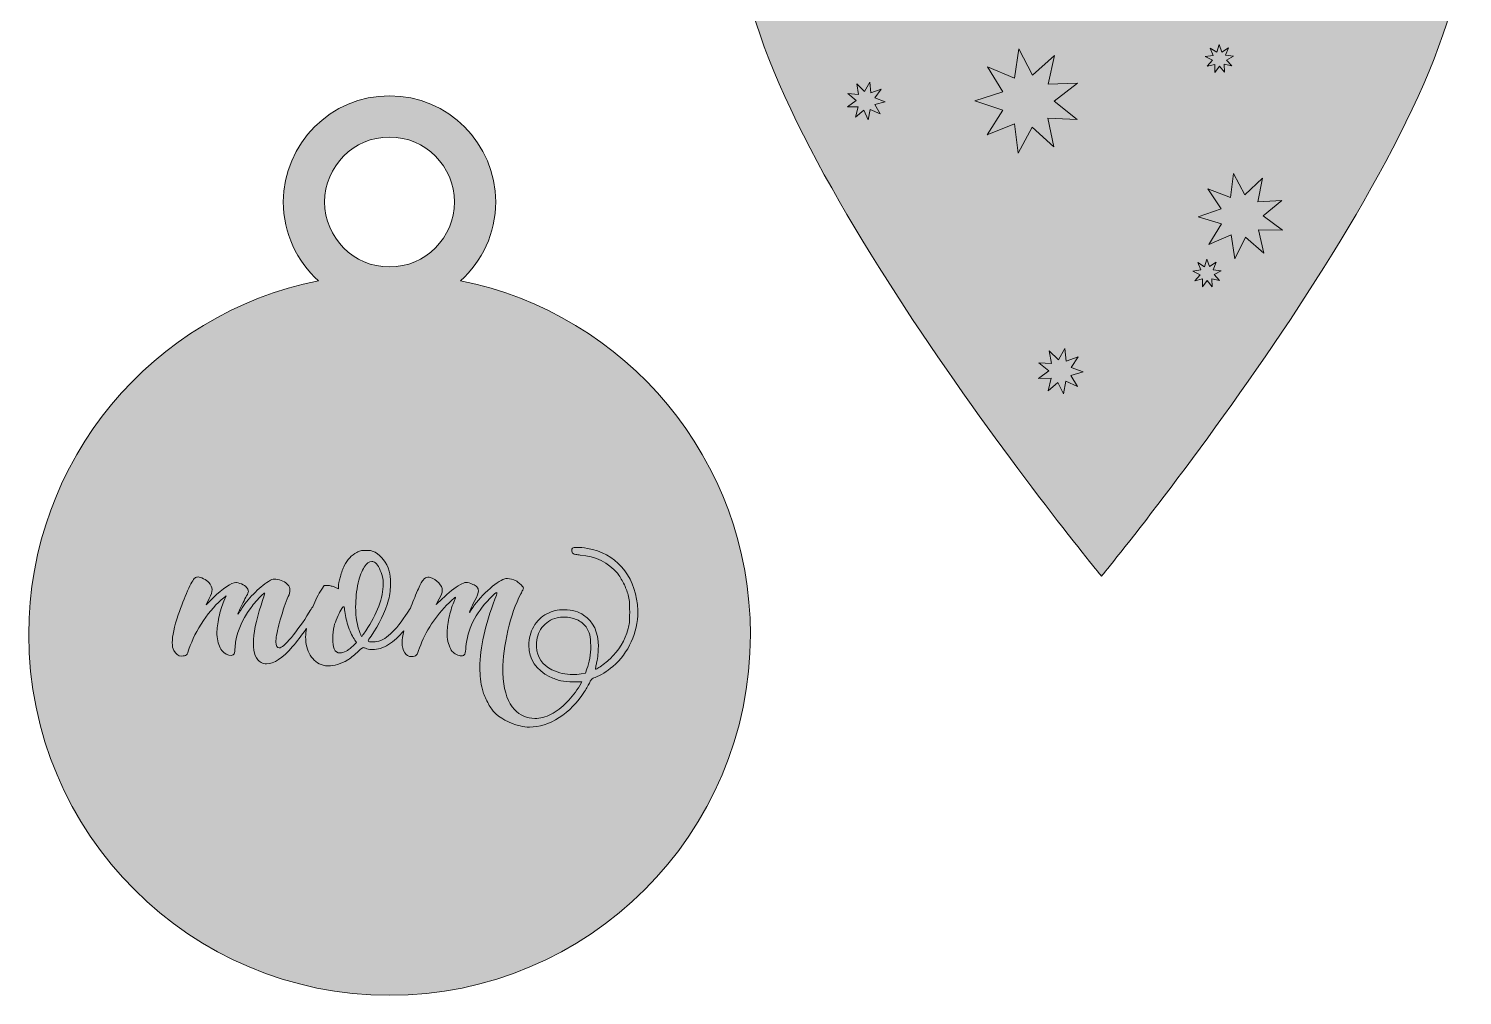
# Model space of a CAD drawing. Header units: millimetres. Extents: x 22 to 606, y -841 to -12.
# Drawn here: x 532.7 to 602.2, y -458.4 to -411.5 of the extents above; entities that cross this region are included whole.
import ezdxf

# ---------------------------------------------------------------- set-up
doc = ezdxf.new("R2010")
doc.units = ezdxf.units.MM
doc.header["$MEASUREMENT"] = 0
doc.layers.add('e_0', color=7, linetype='Continuous')
doc.layers.add('Layer 2', color=7, linetype='Continuous')

msp = doc.modelspace()

# ---------------------------------------------------------------- hatches: boundary and pattern name
at = {"layer": 'e_0'}
h = msp.add_hatch(color=1, dxfattribs=at)
h.dxf.hatch_style = 2
h.paths.add_polyline_path([(582.393, -417.244), (581.338, -416.281), (580.664, -417.541), (580.475, -416.125), (579.149, -416.656), (579.915, -415.45), (578.557, -415.005), (579.919, -414.573), (579.165, -413.359), (580.486, -413.904), (580.689, -412.489), (581.351, -413.755), (582.415, -412.802), (582.108, -414.198), (583.536, -414.152), (582.404, -415.023), (583.528, -415.906), (582.1, -415.846)])
h = msp.add_hatch(color=1, dxfattribs=at)
h.dxf.hatch_style = 2
h.paths.add_polyline_path([(573.393, -415.934), (573.169, -415.464), (572.769, -415.797), (572.9, -415.293), (572.379, -415.29), (572.803, -414.988), (572.406, -414.652), (572.925, -414.693), (572.837, -414.18), (573.208, -414.545), (573.471, -414.096), (573.52, -414.614), (574.01, -414.438), (573.715, -414.867), (574.204, -415.048), (573.702, -415.186), (573.96, -415.638), (573.486, -415.422)])
h = msp.add_hatch(color=1, dxfattribs=at)
h.dxf.hatch_style = 2
h.paths.add_polyline_path([(592.572, -422.395), (591.693, -421.624), (591.163, -422.666), (590.984, -421.511), (589.908, -421.969), (590.514, -420.969), (589.395, -420.628), (590.502, -420.251), (589.865, -419.271), (590.955, -419.694), (591.096, -418.533), (591.66, -419.558), (592.514, -418.76), (592.287, -419.907), (593.454, -419.845), (592.543, -420.577), (593.477, -421.28), (592.308, -421.256)])
h = msp.add_hatch(color=1, dxfattribs=at)
h.dxf.hatch_style = 2
h.paths.add_polyline_path([(583.536, -428.855), (582.966, -428.606), (582.865, -429.22), (582.588, -428.663), (582.116, -429.068), (582.262, -428.463), (581.64, -428.47), (582.141, -428.101), (581.66, -427.706), (582.281, -427.745), (582.166, -427.134), (582.616, -427.563), (582.921, -427.021), (582.991, -427.639), (583.573, -427.42), (583.229, -427.938), (583.816, -428.144), (583.219, -428.32)])
h = msp.add_hatch(color=1, dxfattribs=at)
h.dxf.hatch_style = 2
edge = h.paths.add_edge_path()
edge.add_spline(control_points=[(562.196, -439.443), (562.111, -438.701), (561.857, -438.093), (561.434, -437.617), (561.01, -437.14), (560.455, -436.838), (559.767, -436.712), (559.576, -436.68), (559.412, -436.664), (559.274, -436.664), (559.158, -436.664), (559.082, -436.676), (559.047, -436.701), (559.022, -436.733), (559.01, -436.77), (559.01, -436.812), (559.01, -436.84), (559.016, -436.869), (559.028, -436.899), (559.04, -436.93), (559.059, -436.951), (559.084, -436.965), (559.105, -436.979), (559.147, -436.993), (559.211, -437.005), (559.274, -437.018), (559.343, -437.027), (559.417, -437.035), (560.179, -437.105), (560.781, -437.398), (561.222, -437.913), (561.328, -438.047), (561.429, -438.211), (561.526, -438.405), (561.623, -438.599), (561.696, -438.788), (561.746, -438.971), (561.778, -439.081), (561.798, -439.188), (561.807, -439.291), (561.815, -439.396), (561.82, -439.566), (561.82, -439.803), (561.82, -440.039), (561.815, -440.207), (561.807, -440.308), (561.798, -440.409), (561.778, -440.508), (561.746, -440.607), (561.59, -441.186), (561.298, -441.673), (560.867, -442.068), (560.79, -442.142), (560.701, -442.218), (560.603, -442.295), (560.504, -442.373), (560.412, -442.439), (560.327, -442.494), (560.243, -442.548), (560.19, -442.576), (560.169, -442.576), (560.165, -442.576), (560.162, -442.574), (560.158, -442.571), (560.158, -442.571), (560.158, -442.565), (560.158, -442.565), (560.158, -442.555), (560.163, -442.52), (560.174, -442.462), (560.185, -442.404), (560.199, -442.336), (560.216, -442.258), (560.273, -441.98), (560.301, -441.72), (560.301, -441.48), (560.301, -440.778), (560.063, -440.267), (559.587, -439.945), (559.346, -439.773), (559.036, -439.686), (558.655, -439.686), (558.482, -439.686), (558.332, -439.701), (558.205, -439.731), (558.078, -439.761), (557.946, -439.811), (557.808, -439.882), (557.536, -440.023), (557.322, -440.23), (557.165, -440.504), (557.008, -440.777), (556.93, -441.08), (556.93, -441.412), (556.93, -442.1), (557.27, -442.609), (557.951, -442.941), (558.145, -443.033), (558.322, -443.096), (558.483, -443.132), (558.643, -443.167), (558.844, -443.185), (559.084, -443.185), (559.084, -443.185), (559.496, -443.185), (559.496, -443.185), (559.496, -443.185), (559.396, -443.365), (559.396, -443.365), (559.23, -443.654), (559.023, -443.924), (558.774, -444.177), (558.525, -444.429), (558.274, -444.62), (558.02, -444.751), (557.741, -444.892), (557.473, -444.963), (557.215, -444.963), (556.838, -444.963), (556.509, -444.818), (556.231, -444.529), (555.927, -444.215), (555.747, -443.719), (555.691, -443.042), (555.677, -442.907), (555.67, -442.764), (555.67, -442.613), (555.67, -442.031), (555.751, -441.391), (555.913, -440.694), (556.076, -439.997), (556.286, -439.404), (556.543, -438.913), (556.578, -438.846), (556.608, -438.786), (556.633, -438.733), (556.658, -438.68), (556.67, -438.651), (556.67, -438.643), (556.67, -438.622), (556.648, -438.588), (556.604, -438.54), (556.56, -438.492), (556.51, -438.445), (556.456, -438.397), (556.401, -438.349), (556.353, -438.314), (556.31, -438.289), (556.155, -438.215), (556.014, -438.178), (555.887, -438.178), (555.841, -438.178), (555.799, -438.183), (555.76, -438.194), (555.538, -438.267), (555.262, -438.456), (554.934, -438.76), (554.606, -439.063), (554.34, -439.375), (554.135, -439.697), (554.117, -439.732), (554.1, -439.761), (554.082, -439.784), (554.064, -439.807), (554.054, -439.818), (554.05, -439.818), (554.047, -439.818), (554.045, -439.817), (554.045, -439.813), (554.045, -439.771), (554.135, -439.58), (554.315, -439.242), (554.428, -439.037), (554.484, -438.878), (554.484, -438.765), (554.484, -438.694), (554.462, -438.635), (554.418, -438.588), (554.374, -438.54), (554.304, -438.497), (554.209, -438.458), (554.078, -438.398), (553.973, -438.368), (553.891, -438.368), (553.803, -438.368), (553.71, -438.402), (553.611, -438.469), (553.332, -438.627), (553.036, -438.86), (552.722, -439.167), (552.722, -439.167), (552.436, -439.443), (552.436, -439.443), (552.436, -439.443), (552.584, -439.167), (552.584, -439.167), (552.683, -438.987), (552.732, -438.853), (552.732, -438.765), (552.732, -438.765), (552.732, -438.76), (552.732, -438.76), (552.732, -438.629), (552.676, -438.503), (552.563, -438.381), (552.45, -438.259), (552.316, -438.176), (552.161, -438.13), (552.115, -438.116), (552.073, -438.109), (552.034, -438.109), (551.949, -438.109), (551.871, -438.156), (551.801, -438.249), (551.73, -438.342), (551.642, -438.513), (551.536, -438.76), (551.405, -439.056), (551.293, -439.34), (551.192, -439.618), (551.133, -439.698), (551.059, -439.804), (550.954, -439.961), (550.654, -440.409), (550.379, -440.737), (550.128, -440.943), (549.878, -441.149), (549.627, -441.252), (549.377, -441.252), (549.296, -441.252), (549.237, -441.25), (549.2, -441.245), (549.162, -441.239), (549.144, -441.226), (549.144, -441.205), (549.144, -441.166), (549.188, -441.089), (549.276, -440.972), (549.675, -440.404), (549.959, -439.817), (550.128, -439.21), (550.192, -438.945), (550.224, -438.672), (550.224, -438.389), (550.224, -438.167), (550.202, -437.978), (550.16, -437.823), (550.019, -437.382), (549.79, -437.075), (549.472, -436.902), (549.409, -436.867), (549.349, -436.843), (549.295, -436.831), (549.24, -436.818), (549.153, -436.812), (549.033, -436.812), (548.913, -436.812), (548.824, -436.818), (548.768, -436.831), (548.712, -436.843), (548.65, -436.868), (548.583, -436.907), (548.329, -437.045), (548.128, -437.26), (547.98, -437.553), (547.912, -437.694), (547.849, -437.871), (547.789, -438.085), (547.729, -438.299), (547.699, -438.455), (547.699, -438.553), (547.699, -438.553), (547.699, -438.68), (547.699, -438.68), (547.699, -438.68), (547.524, -438.601), (547.524, -438.601), (547.472, -438.576), (547.413, -438.556), (547.35, -438.54), (547.286, -438.524), (547.23, -438.515), (547.18, -438.511), (547.18, -438.511), (547.011, -438.506), (547.011, -438.506), (547.011, -438.506), (546.884, -438.686), (546.884, -438.686), (546.718, -438.931), (546.577, -439.228), (546.449, -439.554), (546.403, -439.612), (546.347, -439.695), (546.275, -439.813), (545.986, -440.286), (545.698, -440.692), (545.412, -441.033), (545.127, -441.373), (544.929, -441.544), (544.82, -441.544), (544.717, -441.547), (544.666, -441.447), (544.666, -441.242), (544.666, -441.203), (544.668, -441.163), (544.672, -441.12), (544.696, -440.877), (544.768, -440.548), (544.886, -440.133), (545.004, -439.719), (545.13, -439.356), (545.264, -439.045), (545.317, -438.929), (545.344, -438.825), (545.344, -438.733), (545.344, -438.635), (545.312, -438.55), (545.248, -438.479), (545.188, -438.412), (545.105, -438.353), (544.997, -438.302), (544.889, -438.251), (544.779, -438.22), (544.666, -438.209), (544.638, -438.206), (544.611, -438.204), (544.587, -438.204), (544.548, -438.204), (544.509, -438.212), (544.471, -438.228), (544.432, -438.244), (544.379, -438.273), (544.312, -438.315), (544.068, -438.467), (543.822, -438.671), (543.573, -438.926), (543.325, -439.182), (543.121, -439.441), (542.962, -439.702), (542.927, -439.762), (542.896, -439.811), (542.869, -439.847), (542.843, -439.884), (542.824, -439.903), (542.814, -439.903), (542.817, -439.882), (542.844, -439.817), (542.893, -439.707), (542.943, -439.598), (543.001, -439.477), (543.068, -439.345), (543.135, -439.212), (543.193, -439.101), (543.243, -439.009), (543.299, -438.924), (543.327, -438.853), (543.327, -438.797), (543.327, -438.751), (543.31, -438.701), (543.274, -438.649), (543.243, -438.588), (543.174, -438.532), (543.068, -438.476), (542.962, -438.422), (542.854, -438.386), (542.745, -438.368), (542.745, -438.368), (542.719, -438.368), (542.719, -438.368), (542.507, -438.368), (542.131, -438.624), (541.591, -439.136), (541.591, -439.136), (541.274, -439.448), (541.274, -439.448), (541.274, -439.448), (541.422, -439.146), (541.422, -439.146), (541.521, -438.966), (541.57, -438.821), (541.57, -438.712), (541.57, -438.595), (541.515, -438.483), (541.406, -438.373), (541.343, -438.303), (541.257, -438.239), (541.149, -438.183), (541.042, -438.126), (540.954, -438.098), (540.887, -438.098), (540.866, -438.098), (540.841, -438.103), (540.811, -438.111), (540.781, -438.12), (540.755, -438.133), (540.734, -438.151), (540.656, -438.215), (540.539, -438.422), (540.382, -438.773), (540.225, -439.124), (540.074, -439.511), (539.929, -439.935), (539.735, -440.517), (539.638, -440.967), (539.638, -441.284), (539.638, -441.447), (539.663, -441.574), (539.712, -441.666), (539.808, -441.845), (539.929, -441.935), (540.078, -441.935), (540.198, -441.935), (540.279, -441.916), (540.321, -441.877), (540.363, -441.838), (540.406, -441.747), (540.448, -441.602), (540.603, -441.143), (540.837, -440.682), (541.149, -440.218), (541.462, -439.754), (541.789, -439.382), (542.131, -439.104), (542.131, -439.104), (542.253, -439.009), (542.253, -439.009), (542.253, -439.009), (542.136, -439.268), (542.136, -439.268), (542.041, -439.497), (541.962, -439.759), (541.898, -440.054), (541.835, -440.348), (541.803, -440.607), (541.803, -440.829), (541.803, -440.893), (541.806, -440.951), (541.814, -441.004), (541.845, -441.286), (541.922, -441.507), (542.044, -441.666), (542.166, -441.824), (542.32, -441.904), (542.507, -441.904), (542.567, -441.904), (542.609, -441.877), (542.634, -441.824), (542.658, -441.772), (542.676, -441.667), (542.687, -441.512), (542.726, -440.866), (542.983, -440.22), (543.459, -439.575), (543.523, -439.49), (543.603, -439.394), (543.698, -439.286), (543.793, -439.179), (543.882, -439.084), (543.965, -439.003), (544.048, -438.922), (544.098, -438.882), (544.116, -438.882), (544.116, -438.882), (544.121, -438.882), (544.121, -438.882), (544.121, -438.892), (544.104, -438.953), (544.071, -439.064), (544.037, -439.175), (543.996, -439.308), (543.947, -439.464), (543.696, -440.226), (543.571, -440.845), (543.571, -441.322), (543.571, -441.798), (543.696, -442.108), (543.947, -442.253), (544.028, -442.295), (544.114, -442.316), (544.206, -442.316), (544.569, -442.316), (544.993, -442.038), (545.476, -441.48), (545.677, -441.237), (545.897, -440.948), (546.135, -440.615), (546.138, -440.611), (546.14, -440.607), (546.143, -440.603), (546.121, -440.747), (546.106, -440.884), (546.106, -441.009), (546.106, -441.351), (546.182, -441.646), (546.333, -441.893), (546.485, -442.14), (546.691, -442.302), (546.953, -442.38), (547.03, -442.401), (547.115, -442.412), (547.207, -442.412), (547.493, -442.412), (547.805, -442.316), (548.144, -442.126), (548.197, -442.094), (548.266, -442.044), (548.353, -441.975), (548.439, -441.906), (548.521, -441.835), (548.599, -441.761), (548.694, -441.673), (548.762, -441.612), (548.803, -441.578), (548.843, -441.545), (548.876, -441.528), (548.901, -441.528), (548.918, -441.528), (548.937, -441.533), (548.959, -441.544), (548.987, -441.554), (549.025, -441.567), (549.073, -441.581), (549.12, -441.595), (549.167, -441.605), (549.213, -441.612), (549.259, -441.62), (549.306, -441.623), (549.356, -441.623), (549.599, -441.623), (549.856, -441.541), (550.126, -441.377), (550.388, -441.218), (550.633, -440.993), (550.864, -440.71), (550.813, -440.94), (550.785, -441.137), (550.785, -441.29), (550.785, -441.484), (550.826, -441.644), (550.909, -441.772), (550.992, -441.898), (551.099, -441.962), (551.229, -441.962), (551.229, -441.962), (551.235, -441.962), (551.235, -441.962), (551.347, -441.962), (551.427, -441.937), (551.473, -441.888), (551.519, -441.838), (551.57, -441.724), (551.626, -441.544), (551.923, -440.725), (552.402, -439.993), (553.066, -439.347), (553.147, -439.27), (553.217, -439.205), (553.275, -439.154), (553.333, -439.103), (553.366, -439.077), (553.373, -439.077), (553.373, -439.077), (553.373, -439.083), (553.373, -439.083), (553.373, -439.093), (553.365, -439.121), (553.349, -439.165), (553.333, -439.209), (553.313, -439.261), (553.288, -439.321), (553.189, -439.557), (553.112, -439.816), (553.055, -440.096), (552.999, -440.377), (552.971, -440.63), (552.971, -440.856), (552.971, -440.912), (552.972, -440.965), (552.976, -441.014), (553.008, -441.315), (553.087, -441.546), (553.214, -441.708), (553.267, -441.768), (553.336, -441.82), (553.423, -441.864), (553.509, -441.908), (553.586, -441.93), (553.653, -441.93), (553.653, -441.93), (553.664, -441.93), (553.664, -441.93), (553.741, -441.93), (553.795, -441.899), (553.825, -441.837), (553.855, -441.776), (553.874, -441.66), (553.881, -441.491), (553.948, -440.658), (554.333, -439.876), (555.035, -439.146), (555.225, -438.948), (555.338, -438.85), (555.374, -438.85), (555.381, -438.85), (555.384, -438.857), (555.384, -438.871), (555.384, -438.913), (555.35, -439.016), (555.283, -439.178), (554.8, -440.42), (554.558, -441.525), (554.558, -442.491), (554.558, -442.875), (554.597, -443.232), (554.675, -443.56), (554.717, -443.723), (554.79, -443.907), (554.894, -444.113), (554.998, -444.32), (555.102, -444.485), (555.204, -444.608), (555.525, -444.947), (555.959, -445.187), (556.506, -445.328), (556.654, -445.363), (556.806, -445.381), (556.961, -445.381), (557.438, -445.381), (557.917, -445.228), (558.398, -444.92), (558.88, -444.613), (559.292, -444.19), (559.634, -443.65), (559.683, -443.572), (559.732, -443.492), (559.78, -443.409), (559.827, -443.326), (559.862, -443.26), (559.883, -443.211), (559.915, -443.137), (559.946, -443.086), (559.978, -443.058), (560.01, -443.029), (560.065, -443.001), (560.142, -442.973), (560.421, -442.867), (560.708, -442.689), (561.005, -442.438), (561.39, -442.107), (561.688, -441.708), (561.9, -441.242), (562.111, -440.776), (562.217, -440.295), (562.217, -439.797), (562.217, -439.681), (562.21, -439.563), (562.196, -439.443)], knot_values=[0, 0, 0, 0, 1, 1, 1, 2, 2, 2, 3, 3, 3, 4, 4, 4, 5, 5, 5, 6, 6, 6, 7, 7, 7, 8, 8, 8, 9, 9, 9, 10, 10, 10, 11, 11, 11, 12, 12, 12, 13, 13, 13, 14, 14, 14, 15, 15, 15, 16, 16, 16, 17, 17, 17, 18, 18, 18, 19, 19, 19, 20, 20, 20, 21, 21, 21, 22, 22, 22, 23, 23, 23, 24, 24, 24, 25, 25, 25, 26, 26, 26, 27, 27, 27, 28, 28, 28, 29, 29, 29, 30, 30, 30, 31, 31, 31, 32, 32, 32, 33, 33, 33, 34, 34, 34, 35, 35, 35, 36, 36, 36, 37, 37, 37, 38, 38, 38, 39, 39, 39, 40, 40, 40, 41, 41, 41, 42, 42, 42, 43, 43, 43, 44, 44, 44, 45, 45, 45, 46, 46, 46, 47, 47, 47, 48, 48, 48, 49, 49, 49, 50, 50, 50, 51, 51, 51, 52, 52, 52, 53, 53, 53, 54, 54, 54, 55, 55, 55, 56, 56, 56, 57, 57, 57, 58, 58, 58, 59, 59, 59, 60, 60, 60, 61, 61, 61, 62, 62, 62, 63, 63, 63, 64, 64, 64, 65, 65, 65, 66, 66, 66, 67, 67, 67, 68, 68, 68, 69, 69, 69, 70, 70, 70, 71, 71, 71, 72, 72, 72, 73, 73, 73, 74, 74, 74, 75, 75, 75, 76, 76, 76, 77, 77, 77, 78, 78, 78, 79, 79, 79, 80, 80, 80, 81, 81, 81, 82, 82, 82, 83, 83, 83, 84, 84, 84, 85, 85, 85, 86, 86, 86, 87, 87, 87, 88, 88, 88, 89, 89, 89, 90, 90, 90, 91, 91, 91, 92, 92, 92, 93, 93, 93, 94, 94, 94, 95, 95, 95, 96, 96, 96, 97, 97, 97, 98, 98, 98, 99, 99, 99, 100, 100, 100, 101, 101, 101, 102, 102, 102, 103, 103, 103, 104, 104, 104, 105, 105, 105, 106, 106, 106, 107, 107, 107, 108, 108, 108, 109, 109, 109, 110, 110, 110, 111, 111, 111, 112, 112, 112, 113, 113, 113, 114, 114, 114, 115, 115, 115, 116, 116, 116, 117, 117, 117, 118, 118, 118, 119, 119, 119, 120, 120, 120, 121, 121, 121, 122, 122, 122, 123, 123, 123, 124, 124, 124, 125, 125, 125, 126, 126, 126, 127, 127, 127, 128, 128, 128, 129, 129, 129, 130, 130, 130, 131, 131, 131, 132, 132, 132, 133, 133, 133, 134, 134, 134, 135, 135, 135, 136, 136, 136, 137, 137, 137, 138, 138, 138, 139, 139, 139, 140, 140, 140, 141, 141, 141, 142, 142, 142, 143, 143, 143, 144, 144, 144, 145, 145, 145, 146, 146, 146, 147, 147, 147, 148, 148, 148, 149, 149, 149, 150, 150, 150, 151, 151, 151, 152, 152, 152, 153, 153, 153, 154, 154, 154, 155, 155, 155, 156, 156, 156, 157, 157, 157, 158, 158, 158, 159, 159, 159, 160, 160, 160, 161, 161, 161, 162, 162, 162, 163, 163, 163, 164, 164, 164, 165, 165, 165, 166, 166, 166, 167, 167, 167, 168, 168, 168, 169, 169, 169, 170, 170, 170, 171, 171, 171, 172, 172, 172, 173, 173, 173, 174, 174, 174, 175, 175, 175, 176, 176, 176, 177, 177, 177, 178, 178, 178, 179, 179, 179, 180, 180, 180, 181, 181, 181, 182, 182, 182, 183, 183, 183, 184, 184, 184, 185, 185, 185, 186, 186, 186, 187, 187, 187, 188, 188, 188, 189, 189, 189, 190, 190, 190, 191, 191, 191, 192, 192, 192, 193, 193, 193, 194, 194, 194, 195, 195, 195, 196, 196, 196, 197, 197, 197, 198, 198, 198, 199, 199, 199, 200, 200, 200, 201, 201, 201, 202, 202, 202, 203, 203, 203, 204, 204, 204, 205, 205, 205, 206, 206, 206, 207, 207, 207, 208, 208, 208, 209, 209, 209, 210, 210, 210, 211, 211, 211, 212, 212, 212, 213, 213, 213, 214, 214, 214, 215, 215, 215, 216, 216, 216, 217, 217, 217, 218, 218, 218, 219, 219, 219, 219], degree=3, periodic=1)
edge = h.paths.add_edge_path()
edge.add_spline(control_points=[(548.387, -441.454), (548.334, -441.507), (548.278, -441.556), (548.218, -441.602), (548.158, -441.648), (548.11, -441.68), (548.075, -441.697), (547.958, -441.757), (547.858, -441.787), (547.773, -441.787), (547.646, -441.787), (547.551, -441.722), (547.487, -441.591), (547.441, -441.471), (547.419, -441.302), (547.419, -441.083), (547.419, -440.875), (547.44, -440.677), (547.482, -440.491), (547.517, -440.364), (547.567, -440.227), (547.63, -440.08), (547.694, -439.934), (547.756, -439.808), (547.818, -439.702), (547.88, -439.596), (547.925, -439.543), (547.953, -439.543), (547.953, -439.543), (547.958, -439.543), (547.958, -439.543), (547.965, -439.55), (547.973, -439.575), (547.982, -439.617), (547.991, -439.659), (547.999, -439.711), (548.006, -439.771), (548.034, -440.025), (548.094, -440.282), (548.186, -440.541), (548.278, -440.8), (548.38, -441.009), (548.493, -441.168), (548.493, -441.168), (548.578, -441.274), (548.578, -441.274), (548.578, -441.274), (548.387, -441.454), (548.387, -441.454)], knot_values=[0, 0, 0, 0, 1, 1, 1, 2, 2, 2, 3, 3, 3, 4, 4, 4, 5, 5, 5, 6, 6, 6, 7, 7, 7, 8, 8, 8, 9, 9, 9, 10, 10, 10, 11, 11, 11, 12, 12, 12, 13, 13, 13, 14, 14, 14, 15, 15, 15, 16, 16, 16, 16], degree=3, periodic=1)
edge = h.paths.add_edge_path()
edge.add_spline(control_points=[(549.028, -440.708), (548.971, -440.789), (548.923, -440.857), (548.885, -440.911), (548.846, -440.966), (548.824, -440.993), (548.821, -440.993), (548.789, -440.933), (548.765, -440.882), (548.747, -440.84), (548.602, -440.487), (548.53, -440.058), (548.53, -439.554), (548.53, -439.169), (548.572, -438.778), (548.657, -438.379), (548.735, -438.054), (548.832, -437.801), (548.948, -437.619), (549.065, -437.437), (549.186, -437.347), (549.313, -437.347), (549.373, -437.347), (549.433, -437.37), (549.493, -437.415), (549.553, -437.465), (549.616, -437.555), (549.681, -437.685), (549.746, -437.816), (549.797, -437.95), (549.832, -438.088), (549.857, -438.201), (549.869, -438.321), (549.869, -438.448), (549.869, -438.765), (549.797, -439.121), (549.652, -439.514), (549.507, -439.908), (549.299, -440.305), (549.028, -440.708)], knot_values=[0, 0, 0, 0, 1, 1, 1, 2, 2, 2, 3, 3, 3, 4, 4, 4, 5, 5, 5, 6, 6, 6, 7, 7, 7, 8, 8, 8, 9, 9, 9, 10, 10, 10, 11, 11, 11, 12, 12, 12, 13, 13, 13, 13], degree=3, periodic=1)
edge = h.paths.add_edge_path()
edge.add_spline(control_points=[(559.745, -442.56), (559.745, -442.56), (559.676, -442.761), (559.676, -442.761), (559.676, -442.761), (559.465, -442.798), (559.465, -442.798), (559.331, -442.823), (559.197, -442.835), (559.063, -442.835), (558.72, -442.835), (558.383, -442.756), (558.052, -442.597), (557.579, -442.368), (557.326, -441.999), (557.295, -441.491), (557.295, -441.491), (557.295, -441.406), (557.295, -441.406), (557.295, -441.078), (557.385, -440.794), (557.567, -440.554), (557.749, -440.314), (557.993, -440.157), (558.3, -440.083), (558.413, -440.058), (558.528, -440.046), (558.644, -440.046), (558.86, -440.046), (559.063, -440.087), (559.253, -440.17), (559.443, -440.253), (559.594, -440.371), (559.703, -440.522), (559.788, -440.642), (559.847, -440.769), (559.88, -440.903), (559.914, -441.037), (559.931, -441.217), (559.931, -441.443), (559.931, -441.87), (559.869, -442.243), (559.745, -442.56)], knot_values=[0, 0, 0, 0, 1, 1, 1, 2, 2, 2, 3, 3, 3, 4, 4, 4, 5, 5, 5, 6, 6, 6, 7, 7, 7, 8, 8, 8, 9, 9, 9, 10, 10, 10, 11, 11, 11, 12, 12, 12, 13, 13, 13, 14, 14, 14, 14], degree=3, periodic=1)
at = {"layer": 'Layer 2'}
h = msp.add_hatch(color=2, dxfattribs=at)
h.dxf.hatch_style = 2
edge = h.paths.add_edge_path()
edge.add_spline(control_points=[(588.142, -389.97), (589.188, -389.027), (589.851, -387.666), (589.851, -386.15), (589.851, -383.31), (587.54, -380.999), (584.7, -380.999), (581.86, -380.999), (579.549, -383.31), (579.549, -386.15), (579.549, -387.666), (580.212, -389.027), (581.258, -389.97), (573.242, -391.57), (567.2, -398.643), (567.2, -407.13), (567.2, -416.795), (584.7, -438.062), (584.7, -438.062), (584.7, -438.062), (602.2, -416.795), (602.2, -407.13), (602.2, -398.643), (596.159, -391.57), (588.142, -389.97)], knot_values=[0, 0, 0, 0, 1, 1, 1, 2, 2, 2, 3, 3, 3, 4, 4, 4, 5, 5, 5, 6, 6, 6, 7, 7, 7, 8, 8, 8, 8], degree=3, periodic=1)
edge = h.paths.add_edge_path()
edge.add_spline(control_points=[(584.7, -382.999), (586.438, -382.999), (587.851, -384.413), (587.851, -386.15), (587.851, -387.887), (586.438, -389.3), (584.7, -389.3), (582.963, -389.3), (581.55, -387.887), (581.55, -386.15), (581.55, -384.413), (582.963, -382.999), (584.7, -382.999)], knot_values=[0, 0, 0, 0, 1, 1, 1, 2, 2, 2, 3, 3, 3, 4, 4, 4, 4], degree=3, periodic=1)
h = msp.add_hatch(color=1, dxfattribs=at)
h.dxf.hatch_style = 2
h.paths.add_polyline_path([(590.664, -413.62), (590.422, -413.318), (590.19, -413.627), (590.198, -413.241), (589.822, -413.327), (590.077, -413.037), (589.733, -412.861), (590.115, -412.803), (589.964, -412.447), (590.294, -412.648), (590.407, -412.279), (590.531, -412.644), (590.855, -412.434), (590.715, -412.794), (591.098, -412.841), (590.759, -413.027), (591.023, -413.31), (590.644, -413.234)])
h = msp.add_hatch(color=2, dxfattribs=at)
h.dxf.hatch_style = 2
edge = h.paths.add_edge_path()
edge.add_spline(control_points=[(553.616, -423.732), (554.662, -422.789), (555.324, -421.428), (555.324, -419.912), (555.324, -417.072), (553.014, -414.762), (550.174, -414.762), (547.333, -414.762), (545.023, -417.072), (545.023, -419.912), (545.023, -421.428), (545.685, -422.789), (546.731, -423.732), (538.715, -425.332), (532.674, -432.405), (532.674, -440.892), (532.674, -450.557), (540.509, -458.392), (550.174, -458.392), (559.839, -458.392), (567.674, -450.557), (567.674, -440.892), (567.674, -432.405), (561.632, -425.332), (553.616, -423.732)], knot_values=[0, 0, 0, 0, 1, 1, 1, 2, 2, 2, 3, 3, 3, 4, 4, 4, 5, 5, 5, 6, 6, 6, 7, 7, 7, 8, 8, 8, 8], degree=3, periodic=1)
edge = h.paths.add_edge_path()
edge.add_spline(control_points=[(550.174, -416.761), (551.911, -416.761), (553.324, -418.175), (553.324, -419.912), (553.324, -421.649), (551.911, -423.063), (550.174, -423.063), (548.436, -423.063), (547.023, -421.649), (547.023, -419.912), (547.023, -418.175), (548.436, -416.761), (550.174, -416.761)], knot_values=[0, 0, 0, 0, 1, 1, 1, 2, 2, 2, 3, 3, 3, 4, 4, 4, 4], degree=3, periodic=1)
h = msp.add_hatch(color=1, dxfattribs=at)
h.dxf.hatch_style = 2
h.paths.add_polyline_path([(590.068, -424.023), (589.827, -423.722), (589.594, -424.03), (589.603, -423.644), (589.227, -423.731), (589.481, -423.441), (589.137, -423.265), (589.519, -423.207), (589.368, -422.851), (589.698, -423.052), (589.812, -422.683), (589.935, -423.048), (590.259, -422.838), (590.119, -423.198), (590.502, -423.245), (590.164, -423.431), (590.427, -423.713), (590.048, -423.638)])

# ---------------------------------------------------------------- linework, layer by layer
at = {"layer": 'e_0', "lineweight": 0}
for points in [[(582.393, -417.244), (581.338, -416.281), (580.664, -417.541), (580.475, -416.125), (579.149, -416.656), (579.915, -415.45), (578.557, -415.005), (579.919, -414.573), (579.165, -413.359), (580.486, -413.904), (580.689, -412.489), (581.351, -413.755), (582.415, -412.802), (582.108, -414.198), (583.536, -414.152), (582.404, -415.023), (583.528, -415.906), (582.1, -415.846), (582.393, -417.244)], [(573.393, -415.934), (573.169, -415.464), (572.769, -415.797), (572.9, -415.293), (572.379, -415.29), (572.803, -414.988), (572.406, -414.652), (572.925, -414.693), (572.837, -414.18), (573.208, -414.545), (573.471, -414.096), (573.52, -414.614), (574.01, -414.438), (573.715, -414.867), (574.204, -415.048), (573.702, -415.186), (573.96, -415.638), (573.486, -415.422), (573.393, -415.934)], [(592.572, -422.395), (591.693, -421.624), (591.163, -422.666), (590.984, -421.511), (589.908, -421.969), (590.514, -420.969), (589.395, -420.628), (590.502, -420.251), (589.865, -419.271), (590.955, -419.694), (591.096, -418.533), (591.66, -419.558), (592.514, -418.76), (592.287, -419.907), (593.454, -419.845), (592.543, -420.577), (593.477, -421.28), (592.308, -421.256), (592.572, -422.395)], [(583.536, -428.855), (582.966, -428.606), (582.865, -429.22), (582.588, -428.663), (582.116, -429.068), (582.262, -428.463), (581.64, -428.47), (582.141, -428.101), (581.66, -427.706), (582.281, -427.745), (582.166, -427.134), (582.616, -427.563), (582.921, -427.021), (582.991, -427.639), (583.573, -427.42), (583.229, -427.938), (583.816, -428.144), (583.219, -428.32), (583.536, -428.855)]]:
    msp.add_lwpolyline(points, dxfattribs=at)
for points, knots in [([(562.196, -439.443), (562.111, -438.701), (561.857, -438.093), (561.434, -437.617), (561.01, -437.14), (560.455, -436.838), (559.767, -436.712), (559.576, -436.68), (559.412, -436.664), (559.274, -436.664), (559.158, -436.664), (559.082, -436.676), (559.047, -436.701), (559.022, -436.733), (559.01, -436.77), (559.01, -436.812), (559.01, -436.84), (559.016, -436.869), (559.028, -436.899), (559.04, -436.93), (559.059, -436.951), (559.084, -436.965), (559.105, -436.979), (559.147, -436.993), (559.211, -437.005), (559.274, -437.018), (559.343, -437.027), (559.417, -437.035), (560.179, -437.105), (560.781, -437.398), (561.222, -437.913), (561.328, -438.047), (561.429, -438.211), (561.526, -438.405), (561.623, -438.599), (561.696, -438.788), (561.746, -438.971), (561.778, -439.081), (561.798, -439.188), (561.807, -439.291), (561.815, -439.396), (561.82, -439.566), (561.82, -439.803), (561.82, -440.039), (561.815, -440.207), (561.807, -440.308), (561.798, -440.409), (561.778, -440.508), (561.746, -440.607), (561.59, -441.186), (561.298, -441.673), (560.867, -442.068), (560.79, -442.142), (560.701, -442.218), (560.603, -442.295), (560.504, -442.373), (560.412, -442.439), (560.327, -442.494), (560.243, -442.548), (560.19, -442.576), (560.169, -442.576), (560.165, -442.576), (560.162, -442.574), (560.158, -442.571), (560.158, -442.571), (560.158, -442.565), (560.158, -442.565), (560.158, -442.555), (560.163, -442.52), (560.174, -442.462), (560.185, -442.404), (560.199, -442.336), (560.216, -442.258), (560.273, -441.98), (560.301, -441.72), (560.301, -441.48), (560.301, -440.778), (560.063, -440.267), (559.587, -439.945), (559.346, -439.773), (559.036, -439.686), (558.655, -439.686), (558.482, -439.686), (558.332, -439.701), (558.205, -439.731), (558.078, -439.761), (557.946, -439.811), (557.808, -439.882), (557.536, -440.023), (557.322, -440.23), (557.165, -440.504), (557.008, -440.777), (556.93, -441.08), (556.93, -441.412), (556.93, -442.1), (557.27, -442.609), (557.951, -442.941), (558.145, -443.033), (558.322, -443.096), (558.483, -443.132), (558.643, -443.167), (558.844, -443.185), (559.084, -443.185), (559.084, -443.185), (559.496, -443.185), (559.496, -443.185), (559.496, -443.185), (559.396, -443.365), (559.396, -443.365), (559.23, -443.654), (559.023, -443.924), (558.774, -444.177), (558.525, -444.429), (558.274, -444.62), (558.02, -444.751), (557.741, -444.892), (557.473, -444.963), (557.215, -444.963), (556.838, -444.963), (556.509, -444.818), (556.231, -444.529), (555.927, -444.215), (555.747, -443.719), (555.691, -443.042), (555.677, -442.907), (555.67, -442.764), (555.67, -442.613), (555.67, -442.031), (555.751, -441.391), (555.913, -440.694), (556.076, -439.997), (556.286, -439.404), (556.543, -438.913), (556.578, -438.846), (556.608, -438.786), (556.633, -438.733), (556.658, -438.68), (556.67, -438.651), (556.67, -438.643), (556.67, -438.622), (556.648, -438.588), (556.604, -438.54), (556.56, -438.492), (556.51, -438.445), (556.456, -438.397), (556.401, -438.349), (556.353, -438.314), (556.31, -438.289), (556.155, -438.215), (556.014, -438.178), (555.887, -438.178), (555.841, -438.178), (555.799, -438.183), (555.76, -438.194), (555.538, -438.267), (555.262, -438.456), (554.934, -438.76), (554.606, -439.063), (554.34, -439.375), (554.135, -439.697), (554.117, -439.732), (554.1, -439.761), (554.082, -439.784), (554.064, -439.807), (554.054, -439.818), (554.05, -439.818), (554.047, -439.818), (554.045, -439.817), (554.045, -439.813), (554.045, -439.771), (554.135, -439.58), (554.315, -439.242), (554.428, -439.037), (554.484, -438.878), (554.484, -438.765), (554.484, -438.694), (554.462, -438.635), (554.418, -438.588), (554.374, -438.54), (554.304, -438.497), (554.209, -438.458), (554.078, -438.398), (553.973, -438.368), (553.891, -438.368), (553.803, -438.368), (553.71, -438.402), (553.611, -438.469), (553.332, -438.627), (553.036, -438.86), (552.722, -439.167), (552.722, -439.167), (552.436, -439.443), (552.436, -439.443), (552.436, -439.443), (552.584, -439.167), (552.584, -439.167), (552.683, -438.987), (552.732, -438.853), (552.732, -438.765), (552.732, -438.765), (552.732, -438.76), (552.732, -438.76), (552.732, -438.629), (552.676, -438.503), (552.563, -438.381), (552.45, -438.259), (552.316, -438.176), (552.161, -438.13), (552.115, -438.116), (552.073, -438.109), (552.034, -438.109), (551.949, -438.109), (551.871, -438.156), (551.801, -438.249), (551.73, -438.342), (551.642, -438.513), (551.536, -438.76), (551.405, -439.056), (551.293, -439.34), (551.192, -439.618), (551.133, -439.698), (551.059, -439.804), (550.954, -439.961), (550.654, -440.409), (550.379, -440.737), (550.128, -440.943), (549.878, -441.149), (549.627, -441.252), (549.377, -441.252), (549.296, -441.252), (549.237, -441.25), (549.2, -441.245), (549.162, -441.239), (549.144, -441.226), (549.144, -441.205), (549.144, -441.166), (549.188, -441.089), (549.276, -440.972), (549.675, -440.404), (549.959, -439.817), (550.128, -439.21), (550.192, -438.945), (550.224, -438.672), (550.224, -438.389), (550.224, -438.167), (550.202, -437.978), (550.16, -437.823), (550.019, -437.382), (549.79, -437.075), (549.472, -436.902), (549.409, -436.867), (549.349, -436.843), (549.295, -436.831), (549.24, -436.818), (549.153, -436.812), (549.033, -436.812), (548.913, -436.812), (548.824, -436.818), (548.768, -436.831), (548.712, -436.843), (548.65, -436.868), (548.583, -436.907), (548.329, -437.045), (548.128, -437.26), (547.98, -437.553), (547.912, -437.694), (547.849, -437.871), (547.789, -438.085), (547.729, -438.299), (547.699, -438.455), (547.699, -438.553), (547.699, -438.553), (547.699, -438.68), (547.699, -438.68), (547.699, -438.68), (547.524, -438.601), (547.524, -438.601), (547.472, -438.576), (547.413, -438.556), (547.35, -438.54), (547.286, -438.524), (547.23, -438.515), (547.18, -438.511), (547.18, -438.511), (547.011, -438.506), (547.011, -438.506), (547.011, -438.506), (546.884, -438.686), (546.884, -438.686), (546.718, -438.931), (546.577, -439.228), (546.449, -439.554), (546.403, -439.612), (546.347, -439.695), (546.275, -439.813), (545.986, -440.286), (545.698, -440.692), (545.412, -441.033), (545.127, -441.373), (544.929, -441.544), (544.82, -441.544), (544.717, -441.547), (544.666, -441.447), (544.666, -441.242), (544.666, -441.203), (544.668, -441.163), (544.672, -441.12), (544.696, -440.877), (544.768, -440.548), (544.886, -440.133), (545.004, -439.719), (545.13, -439.356), (545.264, -439.045), (545.317, -438.929), (545.344, -438.825), (545.344, -438.733), (545.344, -438.635), (545.312, -438.55), (545.248, -438.479), (545.188, -438.412), (545.105, -438.353), (544.997, -438.302), (544.889, -438.251), (544.779, -438.22), (544.666, -438.209), (544.638, -438.206), (544.611, -438.204), (544.587, -438.204), (544.548, -438.204), (544.509, -438.212), (544.471, -438.228), (544.432, -438.244), (544.379, -438.273), (544.312, -438.315), (544.068, -438.467), (543.822, -438.671), (543.573, -438.926), (543.325, -439.182), (543.121, -439.441), (542.962, -439.702), (542.927, -439.762), (542.896, -439.811), (542.869, -439.847), (542.843, -439.884), (542.824, -439.903), (542.814, -439.903), (542.817, -439.882), (542.844, -439.817), (542.893, -439.707), (542.943, -439.598), (543.001, -439.477), (543.068, -439.345), (543.135, -439.212), (543.193, -439.101), (543.243, -439.009), (543.299, -438.924), (543.327, -438.853), (543.327, -438.797), (543.327, -438.751), (543.31, -438.701), (543.274, -438.649), (543.243, -438.588), (543.174, -438.532), (543.068, -438.476), (542.962, -438.422), (542.854, -438.386), (542.745, -438.368), (542.745, -438.368), (542.719, -438.368), (542.719, -438.368), (542.507, -438.368), (542.131, -438.624), (541.591, -439.136), (541.591, -439.136), (541.274, -439.448), (541.274, -439.448), (541.274, -439.448), (541.422, -439.146), (541.422, -439.146), (541.521, -438.966), (541.57, -438.821), (541.57, -438.712), (541.57, -438.595), (541.515, -438.483), (541.406, -438.373), (541.343, -438.303), (541.257, -438.239), (541.149, -438.183), (541.042, -438.126), (540.954, -438.098), (540.887, -438.098), (540.866, -438.098), (540.841, -438.103), (540.811, -438.111), (540.781, -438.12), (540.755, -438.133), (540.734, -438.151), (540.656, -438.215), (540.539, -438.422), (540.382, -438.773), (540.225, -439.124), (540.074, -439.511), (539.929, -439.935), (539.735, -440.517), (539.638, -440.967), (539.638, -441.284), (539.638, -441.447), (539.663, -441.574), (539.712, -441.666), (539.808, -441.845), (539.929, -441.935), (540.078, -441.935), (540.198, -441.935), (540.279, -441.916), (540.321, -441.877), (540.363, -441.838), (540.406, -441.747), (540.448, -441.602), (540.603, -441.143), (540.837, -440.682), (541.149, -440.218), (541.462, -439.754), (541.789, -439.382), (542.131, -439.104), (542.131, -439.104), (542.253, -439.009), (542.253, -439.009), (542.253, -439.009), (542.136, -439.268), (542.136, -439.268), (542.041, -439.497), (541.962, -439.759), (541.898, -440.054), (541.835, -440.348), (541.803, -440.607), (541.803, -440.829), (541.803, -440.893), (541.806, -440.951), (541.814, -441.004), (541.845, -441.286), (541.922, -441.507), (542.044, -441.666), (542.166, -441.824), (542.32, -441.904), (542.507, -441.904), (542.567, -441.904), (542.609, -441.877), (542.634, -441.824), (542.658, -441.772), (542.676, -441.667), (542.687, -441.512), (542.726, -440.866), (542.983, -440.22), (543.459, -439.575), (543.523, -439.49), (543.603, -439.394), (543.698, -439.286), (543.793, -439.179), (543.882, -439.084), (543.965, -439.003), (544.048, -438.922), (544.098, -438.882), (544.116, -438.882), (544.116, -438.882), (544.121, -438.882), (544.121, -438.882), (544.121, -438.892), (544.104, -438.953), (544.071, -439.064), (544.037, -439.175), (543.996, -439.308), (543.947, -439.464), (543.696, -440.226), (543.571, -440.845), (543.571, -441.322), (543.571, -441.798), (543.696, -442.108), (543.947, -442.253), (544.028, -442.295), (544.114, -442.316), (544.206, -442.316), (544.569, -442.316), (544.993, -442.038), (545.476, -441.48), (545.677, -441.237), (545.897, -440.948), (546.135, -440.615), (546.138, -440.611), (546.14, -440.607), (546.143, -440.603), (546.121, -440.747), (546.106, -440.884), (546.106, -441.009), (546.106, -441.351), (546.182, -441.646), (546.333, -441.893), (546.485, -442.14), (546.691, -442.302), (546.953, -442.38), (547.03, -442.401), (547.115, -442.412), (547.207, -442.412), (547.493, -442.412), (547.805, -442.316), (548.144, -442.126), (548.197, -442.094), (548.266, -442.044), (548.353, -441.975), (548.439, -441.906), (548.521, -441.835), (548.599, -441.761), (548.694, -441.673), (548.762, -441.612), (548.803, -441.578), (548.843, -441.545), (548.876, -441.528), (548.901, -441.528), (548.918, -441.528), (548.937, -441.533), (548.959, -441.544), (548.987, -441.554), (549.025, -441.567), (549.073, -441.581), (549.12, -441.595), (549.167, -441.605), (549.213, -441.612), (549.259, -441.62), (549.306, -441.623), (549.356, -441.623), (549.599, -441.623), (549.856, -441.541), (550.126, -441.377), (550.388, -441.218), (550.633, -440.993), (550.864, -440.71), (550.813, -440.94), (550.785, -441.137), (550.785, -441.29), (550.785, -441.484), (550.826, -441.644), (550.909, -441.772), (550.992, -441.898), (551.099, -441.962), (551.229, -441.962), (551.229, -441.962), (551.235, -441.962), (551.235, -441.962), (551.347, -441.962), (551.427, -441.937), (551.473, -441.888), (551.519, -441.838), (551.57, -441.724), (551.626, -441.544), (551.923, -440.725), (552.402, -439.993), (553.066, -439.347), (553.147, -439.27), (553.217, -439.205), (553.275, -439.154), (553.333, -439.103), (553.366, -439.077), (553.373, -439.077), (553.373, -439.077), (553.373, -439.083), (553.373, -439.083), (553.373, -439.093), (553.365, -439.121), (553.349, -439.165), (553.333, -439.209), (553.313, -439.261), (553.288, -439.321), (553.189, -439.557), (553.112, -439.816), (553.055, -440.096), (552.999, -440.377), (552.971, -440.63), (552.971, -440.856), (552.971, -440.912), (552.972, -440.965), (552.976, -441.014), (553.008, -441.315), (553.087, -441.546), (553.214, -441.708), (553.267, -441.768), (553.336, -441.82), (553.423, -441.864), (553.509, -441.908), (553.586, -441.93), (553.653, -441.93), (553.653, -441.93), (553.664, -441.93), (553.664, -441.93), (553.741, -441.93), (553.795, -441.899), (553.825, -441.837), (553.855, -441.776), (553.874, -441.66), (553.881, -441.491), (553.948, -440.658), (554.333, -439.876), (555.035, -439.146), (555.225, -438.948), (555.338, -438.85), (555.374, -438.85), (555.381, -438.85), (555.384, -438.857), (555.384, -438.871), (555.384, -438.913), (555.35, -439.016), (555.283, -439.178), (554.8, -440.42), (554.558, -441.525), (554.558, -442.491), (554.558, -442.875), (554.597, -443.232), (554.675, -443.56), (554.717, -443.723), (554.79, -443.907), (554.894, -444.113), (554.998, -444.32), (555.102, -444.485), (555.204, -444.608), (555.525, -444.947), (555.959, -445.187), (556.506, -445.328), (556.654, -445.363), (556.806, -445.381), (556.961, -445.381), (557.438, -445.381), (557.917, -445.228), (558.398, -444.92), (558.88, -444.613), (559.292, -444.19), (559.634, -443.65), (559.683, -443.572), (559.732, -443.492), (559.78, -443.409), (559.827, -443.326), (559.862, -443.26), (559.883, -443.211), (559.915, -443.137), (559.946, -443.086), (559.978, -443.058), (560.01, -443.029), (560.065, -443.001), (560.142, -442.973), (560.421, -442.867), (560.708, -442.689), (561.005, -442.438), (561.39, -442.107), (561.688, -441.708), (561.9, -441.242), (562.111, -440.776), (562.217, -440.295), (562.217, -439.797), (562.217, -439.681), (562.21, -439.563), (562.196, -439.443)], [0, 0, 0, 0, 1, 1, 1, 2, 2, 2, 3, 3, 3, 4, 4, 4, 5, 5, 5, 6, 6, 6, 7, 7, 7, 8, 8, 8, 9, 9, 9, 10, 10, 10, 11, 11, 11, 12, 12, 12, 13, 13, 13, 14, 14, 14, 15, 15, 15, 16, 16, 16, 17, 17, 17, 18, 18, 18, 19, 19, 19, 20, 20, 20, 21, 21, 21, 22, 22, 22, 23, 23, 23, 24, 24, 24, 25, 25, 25, 26, 26, 26, 27, 27, 27, 28, 28, 28, 29, 29, 29, 30, 30, 30, 31, 31, 31, 32, 32, 32, 33, 33, 33, 34, 34, 34, 35, 35, 35, 36, 36, 36, 37, 37, 37, 38, 38, 38, 39, 39, 39, 40, 40, 40, 41, 41, 41, 42, 42, 42, 43, 43, 43, 44, 44, 44, 45, 45, 45, 46, 46, 46, 47, 47, 47, 48, 48, 48, 49, 49, 49, 50, 50, 50, 51, 51, 51, 52, 52, 52, 53, 53, 53, 54, 54, 54, 55, 55, 55, 56, 56, 56, 57, 57, 57, 58, 58, 58, 59, 59, 59, 60, 60, 60, 61, 61, 61, 62, 62, 62, 63, 63, 63, 64, 64, 64, 65, 65, 65, 66, 66, 66, 67, 67, 67, 68, 68, 68, 69, 69, 69, 70, 70, 70, 71, 71, 71, 72, 72, 72, 73, 73, 73, 74, 74, 74, 75, 75, 75, 76, 76, 76, 77, 77, 77, 78, 78, 78, 79, 79, 79, 80, 80, 80, 81, 81, 81, 82, 82, 82, 83, 83, 83, 84, 84, 84, 85, 85, 85, 86, 86, 86, 87, 87, 87, 88, 88, 88, 89, 89, 89, 90, 90, 90, 91, 91, 91, 92, 92, 92, 93, 93, 93, 94, 94, 94, 95, 95, 95, 96, 96, 96, 97, 97, 97, 98, 98, 98, 99, 99, 99, 100, 100, 100, 101, 101, 101, 102, 102, 102, 103, 103, 103, 104, 104, 104, 105, 105, 105, 106, 106, 106, 107, 107, 107, 108, 108, 108, 109, 109, 109, 110, 110, 110, 111, 111, 111, 112, 112, 112, 113, 113, 113, 114, 114, 114, 115, 115, 115, 116, 116, 116, 117, 117, 117, 118, 118, 118, 119, 119, 119, 120, 120, 120, 121, 121, 121, 122, 122, 122, 123, 123, 123, 124, 124, 124, 125, 125, 125, 126, 126, 126, 127, 127, 127, 128, 128, 128, 129, 129, 129, 130, 130, 130, 131, 131, 131, 132, 132, 132, 133, 133, 133, 134, 134, 134, 135, 135, 135, 136, 136, 136, 137, 137, 137, 138, 138, 138, 139, 139, 139, 140, 140, 140, 141, 141, 141, 142, 142, 142, 143, 143, 143, 144, 144, 144, 145, 145, 145, 146, 146, 146, 147, 147, 147, 148, 148, 148, 149, 149, 149, 150, 150, 150, 151, 151, 151, 152, 152, 152, 153, 153, 153, 154, 154, 154, 155, 155, 155, 156, 156, 156, 157, 157, 157, 158, 158, 158, 159, 159, 159, 160, 160, 160, 161, 161, 161, 162, 162, 162, 163, 163, 163, 164, 164, 164, 165, 165, 165, 166, 166, 166, 167, 167, 167, 168, 168, 168, 169, 169, 169, 170, 170, 170, 171, 171, 171, 172, 172, 172, 173, 173, 173, 174, 174, 174, 175, 175, 175, 176, 176, 176, 177, 177, 177, 178, 178, 178, 179, 179, 179, 180, 180, 180, 181, 181, 181, 182, 182, 182, 183, 183, 183, 184, 184, 184, 185, 185, 185, 186, 186, 186, 187, 187, 187, 188, 188, 188, 189, 189, 189, 190, 190, 190, 191, 191, 191, 192, 192, 192, 193, 193, 193, 194, 194, 194, 195, 195, 195, 196, 196, 196, 197, 197, 197, 198, 198, 198, 199, 199, 199, 200, 200, 200, 201, 201, 201, 202, 202, 202, 203, 203, 203, 204, 204, 204, 205, 205, 205, 206, 206, 206, 207, 207, 207, 208, 208, 208, 209, 209, 209, 210, 210, 210, 211, 211, 211, 212, 212, 212, 213, 213, 213, 214, 214, 214, 215, 215, 215, 216, 216, 216, 217, 217, 217, 218, 218, 218, 219, 219, 219, 219]), ([(549.028, -440.708), (548.971, -440.789), (548.923, -440.857), (548.885, -440.911), (548.846, -440.966), (548.824, -440.993), (548.821, -440.993), (548.789, -440.933), (548.765, -440.882), (548.747, -440.84), (548.602, -440.487), (548.53, -440.058), (548.53, -439.554), (548.53, -439.169), (548.572, -438.778), (548.657, -438.379), (548.735, -438.054), (548.832, -437.801), (548.948, -437.619), (549.065, -437.437), (549.186, -437.347), (549.313, -437.347), (549.373, -437.347), (549.433, -437.37), (549.493, -437.415), (549.553, -437.465), (549.616, -437.555), (549.681, -437.685), (549.746, -437.816), (549.797, -437.95), (549.832, -438.088), (549.857, -438.201), (549.869, -438.321), (549.869, -438.448), (549.869, -438.765), (549.797, -439.121), (549.652, -439.514), (549.507, -439.908), (549.299, -440.305), (549.028, -440.708)], [0, 0, 0, 0, 1, 1, 1, 2, 2, 2, 3, 3, 3, 4, 4, 4, 5, 5, 5, 6, 6, 6, 7, 7, 7, 8, 8, 8, 9, 9, 9, 10, 10, 10, 11, 11, 11, 12, 12, 12, 13, 13, 13, 13]), ([(548.387, -441.454), (548.334, -441.507), (548.278, -441.556), (548.218, -441.602), (548.158, -441.648), (548.11, -441.68), (548.075, -441.697), (547.958, -441.757), (547.858, -441.787), (547.773, -441.787), (547.646, -441.787), (547.551, -441.722), (547.487, -441.591), (547.441, -441.471), (547.419, -441.302), (547.419, -441.083), (547.419, -440.875), (547.44, -440.677), (547.482, -440.491), (547.517, -440.364), (547.567, -440.227), (547.63, -440.08), (547.694, -439.934), (547.756, -439.808), (547.818, -439.702), (547.88, -439.596), (547.925, -439.543), (547.953, -439.543), (547.953, -439.543), (547.958, -439.543), (547.958, -439.543), (547.965, -439.55), (547.973, -439.575), (547.982, -439.617), (547.991, -439.659), (547.999, -439.711), (548.006, -439.771), (548.034, -440.025), (548.094, -440.282), (548.186, -440.541), (548.278, -440.8), (548.38, -441.009), (548.493, -441.168), (548.493, -441.168), (548.578, -441.274), (548.578, -441.274), (548.578, -441.274), (548.387, -441.454), (548.387, -441.454)], [0, 0, 0, 0, 1, 1, 1, 2, 2, 2, 3, 3, 3, 4, 4, 4, 5, 5, 5, 6, 6, 6, 7, 7, 7, 8, 8, 8, 9, 9, 9, 10, 10, 10, 11, 11, 11, 12, 12, 12, 13, 13, 13, 14, 14, 14, 15, 15, 15, 16, 16, 16, 16]), ([(559.745, -442.56), (559.745, -442.56), (559.676, -442.761), (559.676, -442.761), (559.676, -442.761), (559.465, -442.798), (559.465, -442.798), (559.331, -442.823), (559.197, -442.835), (559.063, -442.835), (558.72, -442.835), (558.383, -442.756), (558.052, -442.597), (557.579, -442.368), (557.326, -441.999), (557.295, -441.491), (557.295, -441.491), (557.295, -441.406), (557.295, -441.406), (557.295, -441.078), (557.385, -440.794), (557.567, -440.554), (557.749, -440.314), (557.993, -440.157), (558.3, -440.083), (558.413, -440.058), (558.528, -440.046), (558.644, -440.046), (558.86, -440.046), (559.063, -440.087), (559.253, -440.17), (559.443, -440.253), (559.594, -440.371), (559.703, -440.522), (559.788, -440.642), (559.847, -440.769), (559.88, -440.903), (559.914, -441.037), (559.931, -441.217), (559.931, -441.443), (559.931, -441.87), (559.869, -442.243), (559.745, -442.56)], [0, 0, 0, 0, 1, 1, 1, 2, 2, 2, 3, 3, 3, 4, 4, 4, 5, 5, 5, 6, 6, 6, 7, 7, 7, 8, 8, 8, 9, 9, 9, 10, 10, 10, 11, 11, 11, 12, 12, 12, 13, 13, 13, 14, 14, 14, 14])]:
    msp.add_open_spline(points, degree=3, knots=knots, dxfattribs=at)
at = {"layer": 'Layer 2', "lineweight": 0}
for points in [[(590.664, -413.62), (590.422, -413.318), (590.19, -413.627), (590.198, -413.241), (589.822, -413.327), (590.077, -413.037), (589.733, -412.861), (590.115, -412.803), (589.964, -412.447), (590.294, -412.648), (590.407, -412.279), (590.531, -412.644), (590.855, -412.434), (590.715, -412.794), (591.098, -412.841), (590.759, -413.027), (591.023, -413.31), (590.644, -413.234), (590.664, -413.62)], [(590.068, -424.023), (589.827, -423.722), (589.594, -424.03), (589.603, -423.644), (589.227, -423.731), (589.481, -423.441), (589.137, -423.265), (589.519, -423.207), (589.368, -422.851), (589.698, -423.052), (589.812, -422.683), (589.935, -423.048), (590.259, -422.838), (590.119, -423.198), (590.502, -423.245), (590.164, -423.431), (590.427, -423.713), (590.048, -423.638), (590.068, -424.023)]]:
    msp.add_lwpolyline(points, dxfattribs=at)
for points, knots in [([(588.142, -389.97), (589.188, -389.027), (589.851, -387.666), (589.851, -386.15), (589.851, -383.31), (587.54, -380.999), (584.7, -380.999), (581.86, -380.999), (579.549, -383.31), (579.549, -386.15), (579.549, -387.666), (580.212, -389.027), (581.258, -389.97), (573.242, -391.57), (567.2, -398.643), (567.2, -407.13), (567.2, -416.795), (584.7, -438.062), (584.7, -438.062), (584.7, -438.062), (602.2, -416.795), (602.2, -407.13), (602.2, -398.643), (596.159, -391.57), (588.142, -389.97)], [0, 0, 0, 0, 1, 1, 1, 2, 2, 2, 3, 3, 3, 4, 4, 4, 5, 5, 5, 6, 6, 6, 7, 7, 7, 8, 8, 8, 8]), ([(553.616, -423.732), (554.662, -422.789), (555.324, -421.428), (555.324, -419.912), (555.324, -417.072), (553.014, -414.762), (550.174, -414.762), (547.333, -414.762), (545.023, -417.072), (545.023, -419.912), (545.023, -421.428), (545.685, -422.789), (546.731, -423.732), (538.715, -425.332), (532.674, -432.405), (532.674, -440.892), (532.674, -450.557), (540.509, -458.392), (550.174, -458.392), (559.839, -458.392), (567.674, -450.557), (567.674, -440.892), (567.674, -432.405), (561.632, -425.332), (553.616, -423.732)], [0, 0, 0, 0, 1, 1, 1, 2, 2, 2, 3, 3, 3, 4, 4, 4, 5, 5, 5, 6, 6, 6, 7, 7, 7, 8, 8, 8, 8]), ([(550.174, -416.761), (551.911, -416.761), (553.324, -418.175), (553.324, -419.912), (553.324, -421.649), (551.911, -423.063), (550.174, -423.063), (548.436, -423.063), (547.023, -421.649), (547.023, -419.912), (547.023, -418.175), (548.436, -416.761), (550.174, -416.761)], [0, 0, 0, 0, 1, 1, 1, 2, 2, 2, 3, 3, 3, 4, 4, 4, 4])]:
    msp.add_open_spline(points, degree=3, knots=knots, dxfattribs=at)

doc.saveas('drawing.dxf')
